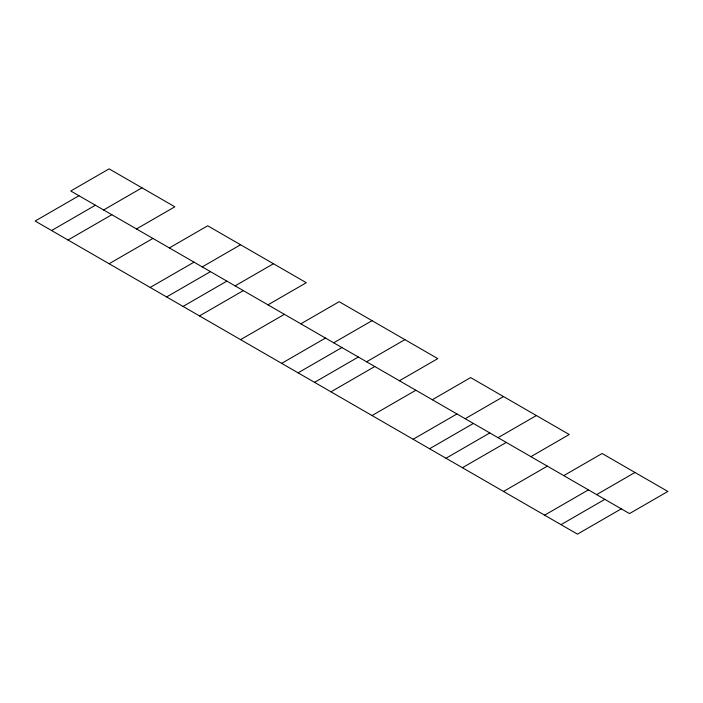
<?xml version="1.0" encoding="UTF-8"?>
<svg xmlns="http://www.w3.org/2000/svg" width="703" height="703" viewBox="0 0 703 703"><rect width="100%" height="100%" fill="white"/><g stroke="black" fill="none" stroke-linecap="round" stroke-linejoin="round"><path stroke-width="1.05" d="M78.973 195.742L35.15 221.041L577.462 534.139L621.285 508.84M51.583 230.531L95.406 205.223M103.622 209.969L141.971 187.833M68.015 240.013L111.839 214.714M136.487 228.95L174.836 206.805L109.106 168.861L70.757 190.996L629.501 513.585L667.85 491.45L602.111 453.497L563.771 475.632M109.106 263.739L152.929 238.431M169.361 247.922L207.701 225.786L306.306 282.711L267.966 304.847M150.187 287.457L194.01 262.157M202.227 266.903L240.575 244.758M166.62 296.947L210.443 271.639M183.052 306.429L226.876 281.13M235.092 285.875L273.441 263.739M199.485 315.919L243.308 290.62M240.575 339.637L284.399 314.338M300.831 323.828L339.171 301.692L437.776 358.618L399.436 380.754M281.657 363.363L325.48 338.055M333.697 342.8L372.045 320.665M298.09 372.845L341.913 347.546M314.522 382.335L358.345 357.036M366.562 361.781L404.91 339.637M330.955 391.826L374.778 366.527M372.045 415.543L415.868 390.244M432.301 399.735L470.641 377.59L569.245 434.516L530.906 456.66M413.127 439.261L456.95 413.962M465.166 418.707L503.515 396.571M429.559 448.751L473.383 423.452M445.992 458.242L489.815 432.943M498.032 437.679L536.38 415.543M462.425 467.723L506.248 442.424M503.515 491.45L547.338 466.142M544.597 515.167L588.42 489.868M596.636 494.613L634.985 472.469M561.029 524.658L604.852 499.35"/></g></svg>
